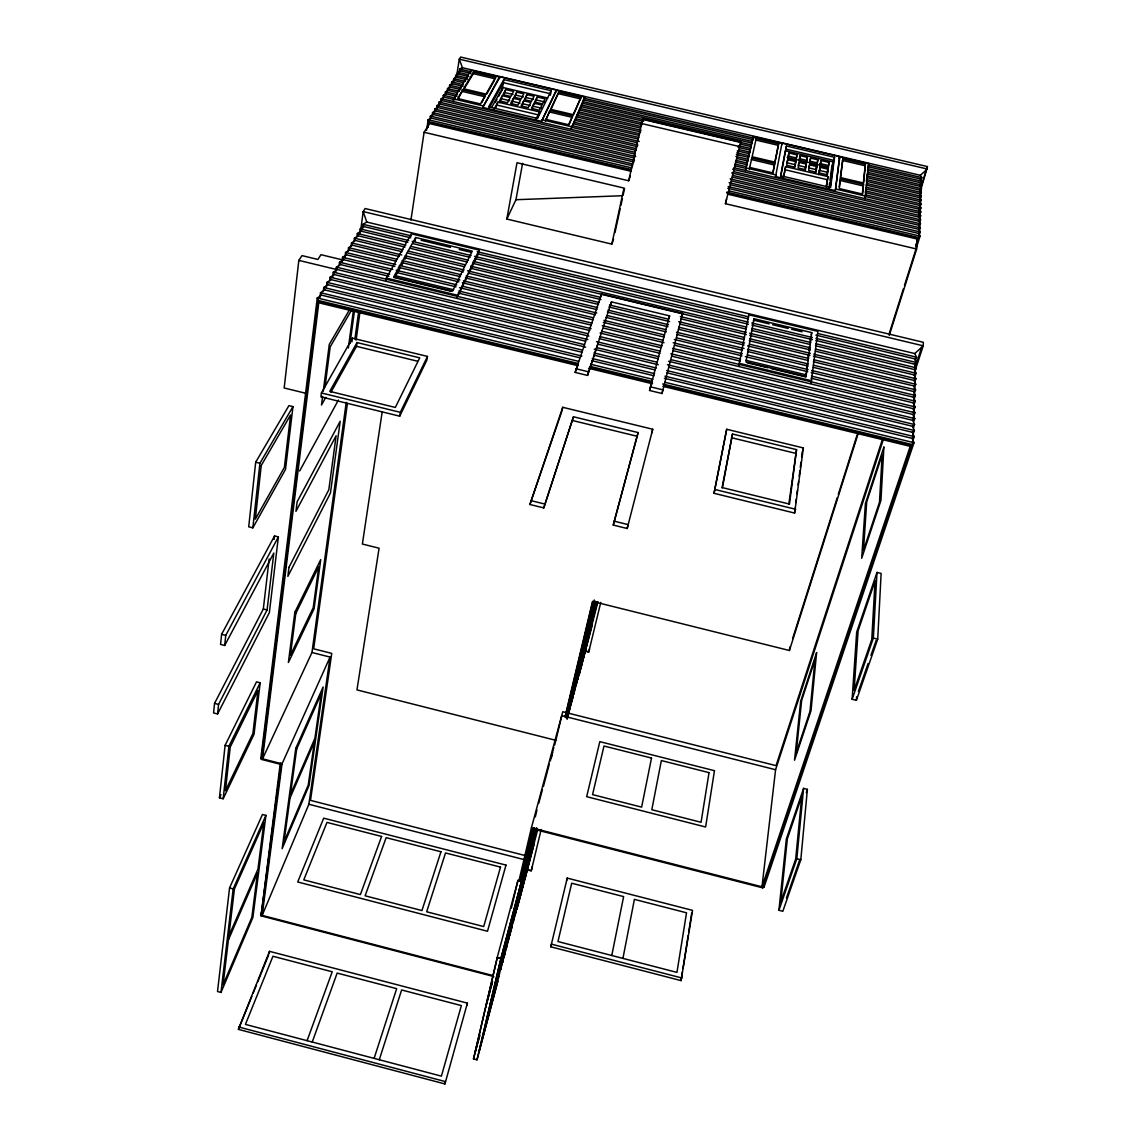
<?xml version="1.0" encoding="UTF-8"?>
<svg xmlns="http://www.w3.org/2000/svg" width="1141" height="1141" viewBox="0 0 1141 1141"><rect width="100%" height="100%" fill="white"/><g stroke="black" fill="none" stroke-linecap="round" stroke-linejoin="round"><path stroke-width="1.5" d="M456.528 76.747L459.295 59.161L460.622 57.05L927.433 166.572L919.96 192.786M839.248 158.214L839.591 156.602L782.013 143.081L775.552 176.541L835.355 190.647L839.79 156.916L868.729 163.719L865.049 198.691L865.021 196.48L919.261 209.274L920.801 211.812L919.746 215.15M520.011 881.209L532.319 828.822L762.816 887.883L911.93 444.477L914.012 442.694L912.115 438.344L664.433 378.299M915.667 246.741L918.377 237.542L920.088 236.116L918.505 233.406L727.773 188.279M889.267 335.425L916.637 249.023L916.965 238.982L728.072 194.27M579.229 670.994L577.774 679.266L576.775 678.824M580.313 669.696L580.484 666.244M581.568 664.961L581.739 661.523M877.714 639.16L881.123 573.438L876.987 572.425L856.677 632.157L852.127 699.276L856.378 700.332L877.714 639.16L873.364 638.076L876.987 572.425M575.392 685.427L575.192 688.979L574.18 688.536M567.562 713.41L568.589 713.838L568.903 708.361L569.93 708.803L571.57 698.378M572.582 698.82L572.811 694.783M572.882 693.443L573.894 693.885L574.037 691.204M856.378 700.332L856.606 696.794M525.801 871.496L525.445 876.445L530.365 855.721M522.45 884.09L522.079 889.11L529.11 860.257M513.978 914.697L515.204 915.025L515.589 909.862M518.67 901.961L518.927 898.566M510.17 931.512L509.899 935.021L517.829 902.374M512.081 923.069L511.681 928.303L510.441 927.99M503.195 955.217L504.45 955.516L504.679 952.635M506.618 944.349L506.29 948.627L534.73 828.494M506.846 941.496L508.102 941.796L508.658 934.707M500.985 966.541L500.756 969.465L534.173 828.124M501.341 962.177L502.611 962.462L503.081 956.671M862.282 193.984L863.509 184.314L840.461 178.88L839.291 188.565L862.582 194.07L863.509 184.314M863.338 182.845L865.391 164.19L842.857 158.884L840.375 177.44M865.391 164.19L863.623 183.031L840.603 177.611L842.857 158.884M800.811 859.715L807.386 789.358L803.578 788.388L786.32 839.134L778.932 910.276L782.826 911.288L800.811 859.715L796.817 858.702L803.578 788.388M269.162 558.962L263.314 609.009L214.551 703.369L213.567 712.94L217.589 713.966L269.362 612.603L278.375 536.898L274.539 535.942L221.611 634.325L220.57 644.408L224.691 645.464L273.811 553.028L267.08 609.95L218.587 704.396L217.589 713.966M224.691 645.464L225.747 635.38L278.375 536.898M219.443 797.816L225.105 745.33L256.525 681.847L260.162 682.774L254.044 734.248L223.165 798.771L219.443 797.816L220.955 794.664M255.684 462.219L248.709 526.814L252.846 527.855L285.507 469.407L292.966 406.624L288.93 405.625L255.684 462.219L259.92 463.26L292.966 406.624M223.165 798.771L228.913 746.3L260.162 682.774M252.846 527.855L259.92 463.26M343.398 260.105L320.963 254.7L317.883 259.449L302.008 255.613L298.828 260.39L284.166 387.983L306.515 393.46M229.555 887.926L217.517 991.515L220.983 992.428L252.903 917.407L265.91 815.387L262.459 814.489L229.555 887.926L233.178 888.868L265.91 815.387M775.58 769.719L561.686 715.635L531.435 827.724L761.988 886.799L775.58 769.719L883.662 438.501M564.966 717.019L592.507 601.407L789.415 650.498L789.829 646.976M762.816 887.883L911.93 444.477L662.664 384.004M220.983 992.428L233.178 888.868M274.125 539.465L274.539 535.942M839.234 186.896L840.018 180.421L863.052 185.855M493.825 976.553L261.047 915.852L280.857 764.384L261.375 759.393L318.211 300.44L317.269 297.958L321.477 295.148L579.557 357.718M261.375 759.393L262.972 749.437M263.414 745.9L264.07 740.595M264.498 737.072L267.536 712.312M267.978 708.789L268.634 703.484M269.062 699.946L273.198 666.358M273.626 662.821L275.594 646.904M276.022 643.381L276.678 638.076M277.106 634.539L277.762 629.233M278.19 625.696L282.326 592.108M282.768 588.571L284.722 572.668M285.15 569.131L285.806 563.825M286.248 560.288L286.89 554.982M287.332 551.46L291.454 517.871M291.896 514.334L293.85 498.417M294.292 494.88L294.934 489.575M295.376 486.052L296.032 480.746M296.46 477.209L299.498 452.464M299.94 448.926L300.596 443.621M301.024 440.084L304.077 415.338M304.504 411.801L305.16 406.496M305.588 402.958L307.557 387.056M307.984 383.519L308.641 378.213M309.068 374.676L309.724 369.37M310.152 365.833L313.204 341.088M313.632 337.551L314.288 332.259M314.731 328.722L315.601 321.648M316.028 318.111L316.685 312.805M317.112 309.268L318.211 300.44L577.845 363.423M262.544 758.836L311.964 652.509L330.077 657.088L282.041 763.828L262.544 758.836L318.767 302.793L578.173 365.748M319.894 297.986L320.535 292.695L324.714 289.928L582.224 352.312M323.345 291.012L323.787 287.475L327.923 284.751L585.618 347.135M326.326 287.603L326.996 282.326L331.09 279.631L585.533 341.188M794.607 513.065L803.378 447.942L726.703 429.273L714.024 493.297L794.607 513.065L795.263 507.802M795.919 502.539L796.361 499.016M797.017 493.753L797.459 490.245M798.115 484.968L798.557 481.459M799.213 476.182L799.87 470.919M800.312 467.411L800.968 462.134M801.624 456.871L802.28 451.594M811.023 383.162L817.869 331.375L748.824 314.802L738.798 365.719M835.355 190.647L839.591 156.602M329.72 280.743L330.163 277.22L334.227 274.567L588.899 336.124M332.644 277.463L333.315 272.157L337.337 269.547L589.754 330.519M467.396 1003.139L444.933 1083.95L238.398 1029.382L269.49 951.337L467.396 1003.139L466.869 1005.449M335.754 272.442L336.424 267.151L340.417 264.584L388.881 276.279M321.42 392.975L320.921 396.854L399.721 416.18L426.848 360.157L427.461 356.42L352.398 338.15L321.42 392.975L400.32 412.329L427.461 356.42M339.048 265.739L339.505 262.202L343.47 259.663L390.236 270.945M322.618 396.355L321.491 405.026L325.798 397.325M323.274 391.163L329.293 344.382L349.888 309.097M325.028 386.87L330.191 346.85L351.385 310.381M341.872 262.601L342.557 257.296L346.479 254.8L394.886 266.466M344.896 257.738L345.58 252.446L349.474 249.979L396.198 261.246M796.546 449.625L789.472 504.08L722.424 487.635L732.479 434.022L796.546 449.625L788.802 504.322M811.764 332.616L806.059 376.487L745.986 361.982L754.073 318.767L811.764 332.616L811.094 334.912M830.177 187.252L833.7 160.325L785.664 149.043L786.463 146.005L834.542 157.301L830.619 187.509L780.886 175.785M261.047 915.852L280.315 763.101M348.105 251.163L348.561 247.64L352.426 245.215L399.222 256.483M262.23 909.42L265.225 886.528M265.682 883.006L268.677 860.114M269.148 856.591L281.356 763.272M492.983 975.569L262.159 915.382L282.041 763.828M351.057 246.413L351.528 242.876L355.35 240.48L402.06 251.719M828.994 188.351L829.564 183.116M830.092 179.978L831.86 166.586M829.65 186.953L832.93 161.894L785.55 150.755M805.489 376.487L805.945 372.979M806.63 367.702L807.086 364.193M807.785 358.916L808.242 355.393M808.926 350.116L809.383 346.607M810.067 341.33L810.538 337.807M353.995 241.692L354.452 238.169L358.245 235.802L405.012 247.055M356.891 237.028L357.361 233.506L361.126 231.181L407.808 242.391M359.529 234.176L360.242 228.885L363.965 226.588L410.717 237.813M360.599 230.981L363.195 211.57L365.106 208.532L923.326 342.3L923.24 345.823L914.326 372.893M362.367 229.598L363.08 224.306L366.774 222.039L914.768 353.567L916.523 357.19L915.41 360.57M348.333 348.005L353.325 311.094M350.03 343.455L354.509 310.495M828.138 169.21L827.382 174.844L819.238 172.933L820.051 167.313L828.138 169.21L826.897 175.072M829.051 162.436L828.309 167.969L820.236 166.073L821.035 160.539L829.051 162.436L827.453 171.007M826.198 186.425L827.981 176.613L785.636 166.643L783.282 178.039M826.398 188.393L827.981 176.613M351.899 341.901L352.398 338.15M269.162 953.691L269.49 951.337M311.964 652.509L346.236 402.302M354.922 338.877L358.545 312.449M347.42 403.301L313.675 648.815L331.746 653.379L310.509 800.369L525.031 855.522M356.092 340.189L359.943 312.235M330.961 392.19L356.505 346.336L357.019 342.571L419.731 357.846L395.328 407.451L329.778 391.377L357.019 342.571M262.159 915.382L308.869 804.262L330.077 657.088M386 280.486L386.343 278.09L411.359 233.805L479.092 250.064L478.478 253.544L468.666 273.826M818.596 174.573L820.051 167.313M819.794 166.344L821.035 160.539M815.558 172.405L816.813 166.543L809.554 164.832L808.712 167.884L815.972 169.595M816.157 168.355L817.826 159.783L810.609 158.086L809.782 161.123L816.985 162.821M816.813 166.543L815.986 172.163L808.669 170.437L809.554 164.832M817.826 159.783L816.999 165.317L809.739 163.605L810.609 158.086M382.164 412.029L362.382 544.043L379.083 548.208L356.962 689.906L555.781 740.309M410.931 220.113L424.095 132.27L429.472 123.57L631.03 171.293M426.577 130.259L428.16 119.691L431.184 118.108L632.784 165.802M427.789 127.578L428.959 121.702L428.16 119.691L631.9 167.912M428.175 126.951L428.959 121.702L631.429 169.624M429.857 119.62L430.385 116.111L433.395 114.542L634.039 161.993M432.068 116.082L432.596 112.56L435.577 111.019L633.669 157.843M434.25 112.56L434.792 109.051L437.745 107.525L634.895 154.092M415.153 241.022L415.681 237.513L472.26 251.106L452.549 291.155L393.674 276.935L415.681 237.513M436.433 109.051L436.96 105.557L439.898 104.045L636.222 150.398M438.586 105.585L439.114 102.091L442.023 100.608L637.42 146.718M440.726 102.119L441.253 98.668L444.149 97.199L454.888 99.723M442.836 98.697L443.364 95.259L446.245 93.819L456.942 96.329M444.933 95.316L445.461 91.879L448.327 90.453L457.455 92.606M447.015 91.95L447.543 88.542L450.381 87.13L460.993 89.626M449.083 88.627L449.611 85.218L452.435 83.821L462.989 86.317M451.137 85.318L451.665 81.924L454.46 80.555L463.474 82.68M399.721 416.18L400.32 412.329M453.162 82.052L453.69 78.658L456.471 77.303L465.457 79.414M455.173 78.8L455.701 75.42L458.468 74.079L468.908 76.547M457.156 75.734L457.712 72.211L460.451 70.885L470.534 73.266M453.277 101.492L453.676 98.953L471.062 70.286L499.387 76.946L499.13 78.487M681.063 980.618L692.53 910.361L567.22 878.099L550.775 946.802L681.063 980.618L682.432 971.947M682.974 968.467L688.166 935.506M688.722 932.026L691.717 912.943M459.138 72.468L459.695 69.016L462.405 67.718L920.316 175.3L921.8 177.611L920.744 180.991M458.24 98.697L462.832 89.925L485.381 95.245L481.816 102.619M806.316 164.076L805.418 169.667L798.101 167.955L799.057 162.364L806.316 164.076L805.033 169.923M806.516 162.849L807.4 157.33L800.198 155.647L799.37 158.67L806.573 160.368L805.689 165.887L806.516 162.849L799.256 161.138L800.198 155.647M470.506 73.694L471.062 70.286M473.301 73.652L473.558 72.111L495.622 77.303L495.351 78.843L473.301 73.652L464.173 88.841M482.757 107.454L500.058 76.846L556.708 90.153L541.576 121.331L482.757 107.454L499.387 76.946M456.771 297.587L479.092 250.064M500.058 76.846L499.558 78.387M495.722 108.252L497.932 102.091L539.536 111.904L537.44 118.093M502.011 90.324L503.851 79.599L551.16 90.71L550.304 95.302M502.254 90.51L502.782 87.458L547.637 97.998M499.687 102.661L502.311 95.744L510.255 97.613L507.488 102.733L499.516 100.85L502.311 95.744M503.78 95.174L505.705 89.583L513.578 91.437L510.854 96.472L502.939 94.617L505.705 89.583M794.521 167.442L795.819 161.608L787.746 159.711L786.933 162.749L795.006 164.661M795.448 162.051L796.988 154.891L788.973 153.008L788.174 156.032L796.176 157.914M795.819 161.608L794.849 167.185L786.734 165.274L787.746 159.711M796.988 154.891L796.033 160.382L787.975 158.485L788.973 153.008M511.51 104.002L513.421 98.354L520.567 100.037L517.871 105.172L510.683 103.474L513.421 98.354M514.833 97.769L516.716 92.179L523.805 93.847L521.166 98.896L514.02 97.227L516.716 92.179M521.851 106.441L523.748 100.779L530.893 102.462L528.254 107.625L521.066 105.928L523.748 100.779M524.432 101.449L526.957 94.589L534.059 96.258L531.464 101.335L524.332 99.652L526.957 94.589M506.832 219.043L517.016 162.721L623.984 188.094L611.833 244.131L506.832 219.043L515.946 199.718L522.592 163.306M532.205 108.88L534.074 103.218L542.018 105.086L539.451 110.263L531.464 108.381L534.074 103.218M534.715 103.874L537.211 96.999L545.098 98.853L542.574 103.945L534.644 102.077L537.211 96.999M783.796 176.613L785.636 166.643M541.576 121.331L556.195 90.282L584.663 96.971L582.737 103.303L570.871 129.247L584.663 96.971M549.991 110.463L545.427 120.917L549.991 110.463L572.668 115.797L569.002 124.825M722.039 487.949L732.479 434.022M780.686 175.571L785.35 150.698M780.658 176.912L786.463 146.005M555.909 91.822L556.195 90.282M550.262 110.848L558.819 92.15L580.997 97.356L573.595 114.613M714.024 493.297L726.703 429.273M622.929 958.411L634.396 899.365L686.525 912.8L676.955 972.403L557.963 941.553L571.698 883.22L623.628 896.598L611.776 955.516M751.833 158L749.309 169.011L749.708 167.442L772.899 172.904L774.768 163.405L751.833 158L751.434 159.555L774.354 164.96M774.939 162.036L778.633 143.795L756.212 138.532L755.813 140.058L778.233 145.321M772.899 172.904L774.768 163.405M778.633 143.795L775.01 162.15L752.119 156.759L756.212 138.532M652.723 429.244L627.179 528.511L613.259 525.074L638.104 432.567L573.452 416.779L543.772 507.916L529.909 504.493L562.727 407.294L652.723 429.244L651.811 432.967M562.199 409.79L562.727 407.294M543.772 507.916L573.452 416.779M753.274 136.592L745.472 170.48L753.274 136.592L782.07 143.352L781.671 144.878M592.493 360.413L587.544 375.418L575.164 372.408L601.592 293.979L682.589 313.447L682.018 315.772M601.093 296.303L601.592 293.979M615.013 232.479L620.162 208.803M620.889 205.409L622.358 198.648M623.086 195.268L624.555 188.493M424.095 132.27L628.662 180.763L642.768 118.992L740.837 142.054L739.739 146.619L641.142 123.428M633.326 162.264L634.838 155.333M641.256 125.909L642.768 118.992M587.544 375.418L611.448 301.894L669.582 315.872L669.025 318.211M610.934 304.219L611.448 301.894M444.933 1083.95L445.461 1081.611L238.697 1027M473.486 1058.905L497.191 957.556L517.971 880.381L521.494 881.28L500.856 958.511L477.009 1059.832L473.486 1058.905L479.876 1035.015M511.339 908.108L517.971 880.381M518.813 881.351L531.435 827.724M490.202 1004.337L501.013 958.383L519.583 888.839M920.217 199.604L921.258 196.295L919.732 193.856L866.404 181.305L867.074 173.903L919.974 186.34L921.472 188.721L920.416 192.116M918.819 214.551L920.915 207.89L919.375 205.366L865.363 192.629L866.105 187.153L921.144 200.117L920.102 203.44M535.3 816.913L536.94 809.996M533.974 828.081L497.676 981.502L478.949 1052.13L489.318 1008.088L508.857 934.222M502.611 962.462L534.373 828.209M504.45 955.516L534.558 828.337M551.431 757.695L552.586 752.39M508.102 941.796L534.787 829.108M554.74 744.945L562.741 711.742L776.051 765.64L882.635 438.715M519.868 893.731L521.095 888.539M526.429 866.076L527.941 858.845M532.162 841.873L533.803 834.955M513.45 921.643L517.943 902.645M522.036 885.387L530.223 850.872M532.276 842.243L533.902 835.34M515.204 915.025L520.111 894.344M522.15 885.73L530.323 851.257M534.002 835.754L535.229 830.577M520.21 894.701L516.944 908.464L515.732 908.136M521.023 891.264L523.477 880.938M524.703 875.775L531.635 846.522M532.448 843.085L534.901 832.759M536.184 828.152L516.902 909.434L537.711 829.536M523.633 881.779L520.382 895.5L519.184 895.172M524.461 878.356L526.9 868.059M528.112 862.91L535.043 833.757M529.895 856.178L536.484 828.452M532.419 847.078L536.926 828.081M565.394 716.705L592.849 601.578M566.107 717.618L594.219 599.995M566.492 716.748L568.945 706.464M575.492 679.052L577.132 672.192M578.758 665.331L580.398 658.485M581.225 655.048L582.851 648.202M584.492 641.342L586.132 634.496M586.945 631.059L588.585 624.213M592.678 607.069L593.905 601.935M579.214 665.217L581.61 654.62M583.75 646.234L586.146 635.594M578.886 667.171L580.541 660.282M584.648 643.053L585.889 637.876M592.892 608.595L594.119 603.418M566.977 718.887L594.875 602.263M613.259 525.074L638.104 432.567M567.248 718.916L595.402 601.25M568.589 713.838L595.474 601.564M541.162 829.478L531.278 870.726L525.915 869.841M571.256 703.783L595.573 602.234M573.894 693.885L581.767 661.509M581.824 661.823L576.49 684.101L575.478 683.659M577.774 679.266L583.921 653.608M577.917 673.632L579.357 673.989L596.657 602.091M582.809 660.254L588.528 636.464M597.97 601.549L579.357 673.989M682.589 313.447L661.994 393.502L649.557 390.479L669.582 315.872M600.779 602.362L588.727 652.01L585.29 651.154M916.637 249.023L725.434 203.697L726.589 198.919M627.179 528.511L628.135 524.618L614.186 521.166M661.994 393.502L662.878 389.851L650.441 386.842M725.434 203.697L740.837 142.054M566.564 880.724L567.22 878.099M550.775 946.802L551.445 944.149L681.89 977.994M532.391 866.518L531.278 870.726L527.841 869.841M589.555 648.887L588.727 652.01L584.306 650.484M518.642 902.488L534.402 843.113M580.812 668.184L592.393 624.526M477.009 1059.832L497.833 981.303M775.552 176.541L775.966 174.972L746.114 167.941M479.577 1035.714L475.426 1051.203L497.362 957.442L501.013 958.383M528.839 859.558L536.855 829.065M590.453 627.992L597.313 602.177M486.608 1003.41L492.57 981.189M485.724 1007.146L489.86 991.757M490.773 988.334L492.156 983.214M649.557 390.479L651.839 382.021M538.766 803.221L542.417 789.658M543.387 786.534L549.277 764.213M550.276 760.933L553.841 747.269M753.459 321.063L754.073 318.767M799.057 162.364L798.229 165.416L805.489 167.128M806.573 160.368L807.4 157.33M466.954 79.77L467.396 78.173L455.701 75.42L456.471 77.303M831.575 167.884L834.542 157.301M839.362 158.428L839.79 156.916M840.175 179.151L840.603 177.611M868.729 163.719L867.788 168.611L921.7 181.276L920.117 186.325M802.651 450.381L803.378 447.942M927.433 166.572L920.003 190.048L921.357 192.487L920.302 195.881M918.947 210.629L921.029 203.982L919.503 201.501L865.719 188.821M919.603 219.172L920.673 215.777L919.133 213.21L732.636 169.196M918.961 224.863L920.559 219.771L919.004 217.175L731.723 172.961M918.847 228.885L920.445 223.807L918.89 221.183L732.422 177.126M919.247 231.266L920.331 227.872L918.762 225.219L731.495 180.963M915.695 246.028L918.377 237.542L726.717 192.173M919.133 235.36L920.202 231.965L918.633 229.284L730.454 184.785M792.567 638.76L837.223 497.747M838.307 494.353L857.133 434.892M889.41 332.944L903.401 288.773M904.485 285.378L920.088 236.116L728.842 190.847M789.415 650.498L858.132 433.666M379.283 1059.747L401.632 989.96L461.363 1005.592L441.41 1076.148L245.429 1024.404L272.941 956.258L332.216 971.79L307.086 1040.692M374.12 1058.377L396.669 988.662L337.166 973.073L312.235 1042.047M914.697 367.573L916.366 362.496L914.597 358.83L815.901 335.126M915.538 365.947L921.657 347.363M593.605 357.076L598.012 343.741M914.54 372.922L916.209 367.858L914.426 364.136L815.872 340.46M914.383 378.327L916.052 373.264L914.269 369.513L815.53 345.766M914.768 382.121L915.895 378.726L914.098 374.933L815.501 351.2M914.055 389.323L915.724 384.26L913.927 380.409L813.405 356.206M913.884 394.886L915.567 389.837L913.756 385.929L813.362 361.754M913.713 400.534L915.396 395.471L913.584 391.52L813.305 367.345M913.542 406.225L915.225 401.161L913.399 397.168L811.194 372.508M913.37 411.958L915.068 406.909L913.228 402.873L811.123 378.213M913.199 417.791L914.897 412.714L913.042 408.635L672.734 350.572M913.584 421.956L914.725 418.59L912.871 414.454L672.063 356.234M913.413 427.889L914.54 424.523L912.686 420.33L668.626 361.283M912.672 435.577L914.369 430.514L912.5 426.263L668.64 367.231M761.988 886.799L910.218 446.331L662.907 386.314M912.486 441.624L914.198 436.575L912.315 432.268L666.9 372.822M762.958 886.657L764.071 887.042L914.012 442.694L664.932 382.278M806.259 792.624L807.386 789.358M529.909 504.493L561.928 411.031M575.164 372.408L578.016 364.093M778.932 910.276L796.817 858.702M852.127 699.276L873.364 638.076M786.434 897.996L799.656 860.014M858.374 691.446L868.087 663.52M870.954 655.305L876.103 640.529M611.833 244.131L613.544 239.253M628.662 180.763L630.317 176.113M238.398 1029.382L251.776 996.478M253.117 993.183L256.454 984.954M257.795 981.659L268.492 955.345M228.87 935.977L257.966 869.128L263.842 822.832L234.418 889.024L223.08 984.826L251.847 917.364L257.481 872.908L228.414 939.813M572.668 115.797L568.632 124.74L545.726 119.334M580.997 97.356L573.196 114.628L550.561 109.294L558.819 92.15M458.083 295.662L467.154 276.949M551.16 90.71L537.554 118.393L488.633 106.855L503.851 79.599M535.728 119.634L539.536 111.904M299.655 470.976L338.421 400.035M493.725 109.721L497.932 102.091M491.885 107.111L502.782 87.458M495.237 102.562L496.934 99.509M498.617 96.443L501.156 91.865M394.829 277.491L399.906 268.377M401.603 265.34L403.301 262.302M404.998 259.264L406.681 256.212M488.947 108.481L503.324 82.665L550.59 93.776M486.651 94.133L494.481 80.369M485.381 95.245L480.432 103.931L457.627 98.554L462.832 89.925M495.622 77.303L486.037 94.09L463.517 88.784L473.558 72.111M260.562 914.383L262.088 911.802M914.768 353.567L923.24 345.823L363.195 211.57L366.774 222.039M920.316 175.3L927.376 169.025L459.295 59.161L462.405 67.718M912.115 438.344L914.198 436.575L664.961 376.173M913.228 402.873L915.225 401.161L811.493 376.116M913.042 408.635L915.068 406.909L672.52 348.333M912.871 414.454L914.897 412.714L670.837 353.739M912.686 420.33L914.725 418.59L670.865 359.615M912.5 426.263L914.54 424.523L667.428 364.706M912.315 432.268L914.369 430.514L666.701 370.525M914.426 364.136L916.366 362.496L815.886 338.349M914.269 369.513L916.209 367.858L815.858 343.726M914.098 374.933L916.052 373.264L815.515 349.089M913.927 380.409L915.895 378.726L813.747 354.152M913.756 385.929L915.724 384.26L813.704 359.686M913.584 391.52L915.567 389.837L813.348 365.191M913.399 397.168L915.396 395.471L811.565 370.426M914.597 358.83L916.523 357.19L817.94 333.529M918.89 221.183L920.559 219.771L732.807 175.429M918.762 225.219L920.445 223.807L730.154 178.837M918.633 229.284L920.331 227.872L729.113 182.66M918.505 233.406L920.202 231.965L728.172 186.554M867.402 170.237L920.088 182.631L921.7 181.276L920.202 178.952L868.287 166.743M919.974 186.34L921.586 184.985L920.088 182.631M919.732 193.856L921.357 192.487L866.789 179.65M866.062 185.042L919.617 197.664L921.258 196.295L866.447 183.387M919.503 201.501L921.144 200.117L919.617 197.664M919.375 205.366L921.029 203.982L865.762 190.961M919.261 209.274L920.915 207.89L865.42 194.797M919.133 213.21L920.801 211.812L734.034 167.741M919.004 217.175L920.673 215.777L733.848 171.663M920.202 178.952L921.8 177.611L868.486 165.074M515.946 199.718L622.187 195.739M261.888 758.28L260.861 758.109L317.269 297.958L578.444 361.312M497.604 976.24L498.874 976.525M470.092 71.469L459.695 69.016L460.451 70.885M583.978 98.226L753.901 138.161M558.519 93.69L580.683 98.896M842.429 160.41L864.949 165.702M583.55 99.823L753.502 139.773M467.682 74.55L457.712 72.211L458.468 74.079M583.165 101.706L752.104 141.413M582.737 103.303L751.705 143.039M581.682 105.043L751.306 144.936M867.46 172.262L921.586 184.985M581.254 106.655L643.567 121.317M740.509 144.123L750.906 146.576M820.194 163.562L828.209 165.459M465.428 81.425L453.69 78.658L454.46 80.555M580.17 108.424L641.87 122.928M738.541 145.677L750.493 148.487M867.131 175.942L921.472 188.721L919.846 190.076L866.732 177.582M787.076 157.415L828.152 167.071M505.163 92.649L513.036 94.489M516.174 95.231L523.263 96.899M526.415 97.641L533.503 99.31M536.655 100.051L544.528 101.906M579.742 110.035L641.442 124.554M738.141 147.317L750.093 150.127M463.446 84.691L451.665 81.924L452.435 83.821M578.658 111.818L640.6 126.394M739.382 149.656L749.68 152.081M578.216 113.444L640.172 128.034M737.271 150.897L749.266 153.721M819.209 170.351L827.282 172.248M461.449 88L449.611 85.218L450.381 87.13M577.118 115.241L641.057 130.302M736.801 152.851L748.853 155.689M501.783 98.825L509.713 100.693M512.88 101.435L520.011 103.118M523.191 103.86L530.323 105.543M533.503 106.298L541.447 108.167M576.69 116.881L640.629 131.942M736.387 154.506L748.439 157.344M462.576 91.494L485.125 96.814M549.705 112.018L572.354 117.366M459.424 91.337L447.543 88.542L448.327 90.453M575.577 118.707L639.773 133.825M735.916 156.474L748.011 159.326M575.15 120.347L639.345 135.479M737.229 158.542L747.612 160.995M784.823 169.695L827.111 179.665M457.398 94.689L445.461 91.879L446.245 93.819M574.023 122.187L638.817 137.462M735.831 160.325L747.17 163.006M497.39 105.186L538.966 114.999M573.595 123.841L638.389 139.116M735.417 161.993L746.77 164.675M455.345 98.083L443.364 95.259L444.149 97.199M572.454 125.71L639.231 141.455M734.947 164.019L746.328 166.714M453.676 98.953L483.014 105.885M541.875 119.762L571.37 126.722M835.797 189.092L865.805 196.166M572.012 127.364L637.092 142.711M734.533 165.702L745.914 168.383M637.933 145.064L441.253 98.668L442.023 100.608M636.564 148.701L439.114 102.091L439.898 104.045M635.352 152.409L436.96 105.557L437.745 107.525M635.751 156.531L434.792 109.051L435.577 111.019M634.51 160.296L432.596 112.56L433.395 114.542M633.155 164.076L430.385 116.111L431.184 118.108M428.574 122.315L631.187 170.28M726.546 192.843L918.348 238.255M411.502 235.93L363.08 224.306L363.965 226.588M477.223 251.719L748.767 316.913M421.1 240.309L450.538 247.383M459.195 249.465L471.319 252.375M478.25 254.029L748.368 318.909M753.559 320.15L769.148 323.901M772.614 324.729L788.189 328.465M791.654 329.307L802.052 331.803M408.749 240.537L360.242 228.885L361.126 231.181M412.215 241.379L471.119 255.527M474.585 256.354L748.311 322.119M751.776 322.96L812.421 337.522M412.999 243.646L470.049 257.353M475.241 258.593L748.439 324.258M751.89 325.085L812.421 339.633M405.811 245.158L357.361 233.506L358.245 235.802M411.002 246.399L468.095 260.119M473.287 261.375L746.656 327.096M751.848 328.337L810.666 342.485M410.218 248.296L467.382 262.045M472.574 263.3L746.243 329.107M751.448 330.362L810.338 344.525M402.987 249.85L354.452 238.169L355.35 240.48M408.193 251.091L465.385 264.855M470.591 266.11L600.594 297.373M680.321 316.556L746.185 332.402M749.651 333.243L810.324 347.834M407.251 252.974L464.33 266.709M471.247 268.377L600.993 299.584M680.564 318.738L746.3 334.555M749.765 335.383L810.31 349.959M401.732 254.971L351.528 242.876L352.426 245.215M405.198 255.798L464.059 269.975M467.51 270.802L599.082 302.479M609.479 304.975L668.326 319.138M678.724 321.648L744.503 337.479M749.694 338.734L810.295 353.311M404.413 257.723L463.332 271.915M468.537 273.17L598.512 304.462M608.909 306.972L669.567 321.577M679.965 324.073L744.089 339.519M749.295 340.76L809.939 355.364M396.982 259.307L348.561 247.64L349.474 249.979M402.174 260.547L460.964 274.71M466.156 275.965L597.57 307.614M607.939 310.11L668.455 324.7M678.838 327.196L744.545 343.027M749.737 344.268L808.527 358.431M401.39 262.487L460.251 276.664M465.442 277.919L596.985 309.61M607.383 312.121L667.956 326.711M678.353 329.221L744.117 345.067M747.583 345.894L808.17 360.499M395.813 264.555L345.58 252.446L346.479 254.8M399.279 265.397L459.923 280.001M463.389 280.843L596.786 312.991M607.183 315.501L666.087 329.706M676.485 332.202L744.046 348.49M747.512 349.331L808.156 363.936M398.352 267.308L458.867 281.898M462.319 282.726L595.445 314.83M605.828 317.326L666.344 331.917M676.713 334.413L742.42 350.258M747.597 351.499L808.113 366.09M392.746 269.404L342.557 257.296L343.47 259.663M396.212 270.246L456.785 284.851M461.977 286.106L593.505 317.826M603.889 320.336L664.461 334.941M676.57 337.864L742.335 353.724M747.526 354.979L808.099 369.584M397.168 272.628L456.072 286.833M459.538 287.675L592.921 319.851M603.318 322.361L663.948 336.98M674.345 339.49L741.907 355.792M745.373 356.634L807.728 371.666M389.651 274.311L339.505 262.202L340.417 264.584M394.829 275.551L453.619 289.743M458.796 290.998L591.922 323.131M602.305 325.627L662.807 340.232M673.19 342.742L740.609 359.016M745.8 360.271L806.316 374.876M394.073 277.534L451.18 291.326M458.097 292.995L591.352 325.156M603.461 328.08L664.033 342.714M674.417 345.21L740.167 361.084M747.098 362.767L767.864 367.773M771.316 368.614L805.931 376.972M386.343 278.09L457.184 295.191M739.439 363.351L811.722 380.809M591.095 328.665L336.424 267.151L337.337 269.547M601.492 331.175L662.122 345.823M298.828 260.39L336.367 269.461M600.123 333.029L660.639 347.648M587.758 333.657L333.315 272.157L334.227 274.567M599.866 336.581L660.454 351.228M599.296 338.649L659.926 353.296M587.857 339.533L330.163 277.22L331.09 279.631M596.501 341.63L658.756 356.691M597.656 344.111L658.243 358.773M584.477 344.639L326.996 282.326L327.923 284.751M596.572 347.563L657.059 362.196M594.261 349.232L658.257 364.721M581.839 349.973L323.787 287.475L324.714 289.928M593.962 352.911L656.317 368.015M594.318 355.236L654.806 369.898M581.881 356.035L320.535 292.695L321.477 295.148M592.265 358.545L654.577 373.649M591.68 360.656L654.035 375.774M590.553 364.236L652.823 379.34M589.968 366.361L652.281 381.479M317.64 301.338L577.517 364.393M589.655 367.331L652.024 382.463M664.148 385.416L911.901 445.518M588.542 368.272L652.538 383.79M575.948 368.757L588.342 371.766M356.505 346.336L417.449 361.184M731.467 437.702L795.462 453.291M572.639 420.53L637.206 436.304M715.05 489.518L795.748 509.3M530.722 500.571L544.614 503.994M263.314 609.009L267.08 609.95M221.611 634.325L225.747 635.38M214.551 703.369L218.587 704.396M225.105 745.33L228.913 746.3M308.869 804.262L523.947 859.572M497.191 957.556L500.856 958.511M522.578 882.407L523.762 882.749M763.957 884.018L764.071 887.042M875.061 580.983L871.767 639.459L854.124 690.376L858.103 630.83L875.061 580.983M882.164 454.746L879.497 502.168L863.466 550.39L866.704 501.912L882.164 454.746M883.89 447.101L880.952 500.343L861.683 558.291L865.391 503.623L883.89 447.101M816.614 652.595L811.051 710.543L794.535 760.206L800.654 701.344L816.614 652.595M801.752 796.447L795.691 859.002L780.815 901.946L787.347 838.763L801.752 796.447M814.959 659.826L809.982 711.399L796.233 752.746L801.638 700.488L814.959 659.826M230.24 747.07L225.433 790.756L252.903 733.478L257.98 690.533L230.24 747.07M261.246 465.457L255.327 519.184L284.38 467.368L290.584 414.967L261.246 465.457M288.987 567.291L287.86 576.39L330.448 493.04L340.189 421.257L297.131 501.812L295.947 511.353L336.124 435.734L328.836 489.703L288.987 567.291M294.849 612.232L288.388 662.479L314.06 608.838L320.735 559.603L294.849 612.232M295.804 613.444L290.399 655.276L313.233 607.668L318.795 566.592L295.804 613.444M295.776 748.339L282.141 848.704L309.026 785.55L323.131 686.925L295.776 748.339M289.985 798.144L284.038 841.844L308.241 785.065L314.374 742.007L289.985 798.144M296.674 748.995L290.484 794.421L314.902 738.355L321.277 693.657L296.674 748.995M714.466 770.688L705.623 826.997L586.674 796.675L599.824 741.65L714.466 770.688M709.032 772.628L701.059 822.276L651.811 809.725L661.352 760.548L709.032 772.628M651.511 758.052L641.627 807.129L592.55 794.621L603.988 746.014L651.511 758.052M505.991 865.106L487.507 931.241L297.715 881.979L323.687 818.168L505.991 865.106M500.514 867.103L483.698 926.563L426.677 911.773L445.532 852.94L500.514 867.103M440.954 851.757L421.942 910.547L365.12 895.799L386.157 837.651L440.954 851.757M381.593 836.467L360.399 894.573L303.777 879.882L326.982 822.404L381.593 836.467"/></g></svg>
